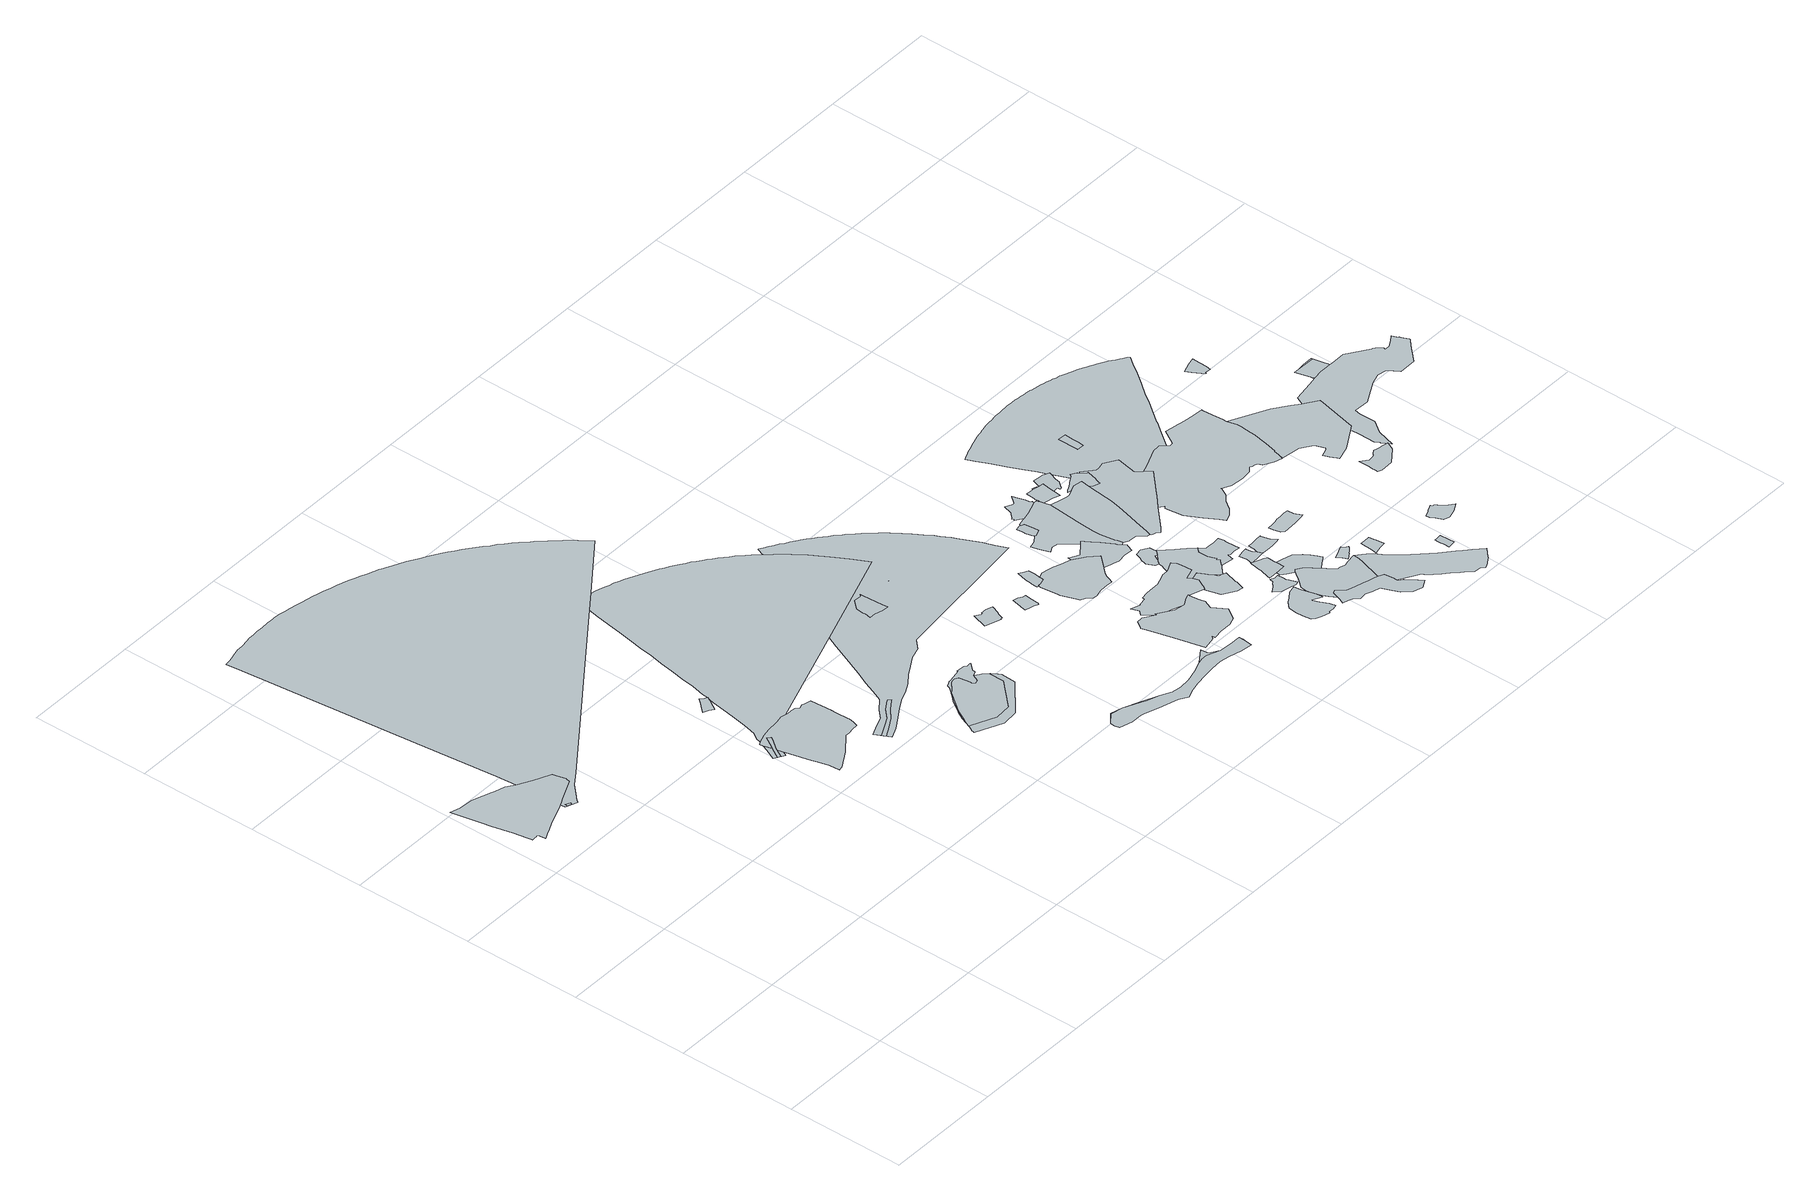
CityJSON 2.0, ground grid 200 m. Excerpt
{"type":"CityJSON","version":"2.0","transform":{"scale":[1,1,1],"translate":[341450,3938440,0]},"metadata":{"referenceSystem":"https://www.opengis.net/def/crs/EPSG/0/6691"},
"CityObjects":{
"object1":{"type":"GenericCityObject","attributes":{"prefecture":"14","disasterType":"1","areaType":"1","zoneNumber":"151-H24-41108","zoneName":"中野8","status":"0"},"geometry":[{"type":"MultiSurface","lod":"1","boundaries":[[[0,1,2,3,4,5,6,7,8,9,10,11,12,13,14,15,16,17,18,19,20,21,22,23,24,25,26,27,28,29,30,31,32,33,34]]]}]},
"object2":{"type":"GenericCityObject","attributes":{"prefecture":"14","disasterType":"2","areaType":"2","zoneNumber":82040,"zoneName":"中野A沢","status":"0"},"geometry":[{"type":"MultiSurface","lod":"1","boundaries":[[[35,36,37,38,39]]]}]},
"object3":{"type":"GenericCityObject","attributes":{"prefecture":"14","disasterType":"2","areaType":"2","zoneNumber":82041,"zoneName":"中野E沢","status":"0"},"geometry":[{"type":"MultiSurface","lod":"1","boundaries":[[[40,41,42,43,44,45,46,47,48,49,50]]]}]},
"object4":{"type":"GenericCityObject","attributes":{"prefecture":"14","disasterType":"1","areaType":"1","zoneNumber":"151-H24-41107","zoneName":"中野7","status":"0"},"geometry":[{"type":"MultiSurface","lod":"1","boundaries":[[[51,52,53,54,55,56,57,58,59,60,61,45,50,62,63,64,65,66,67,68,69,70,71,72,73,74,75,76,77,78,79,80,81,82,83,84,85,86,87,88,89,90,91,92]]]}]},
"object5":{"type":"GenericCityObject","attributes":{"prefecture":"14","disasterType":"1","areaType":"2","zoneNumber":"151-H24-41107","zoneName":"中野7","status":"0"},"geometry":[{"type":"MultiSurface","lod":"1","boundaries":[[[93,94,95,96,97,98,99,100,101,102,63,64,65,66,67,68,69,103,104,105,106,107,108,109,110,111,84,85,86,87]]]}]},
"object6":{"type":"GenericCityObject","attributes":{"prefecture":"14","disasterType":"1","areaType":"1","zoneNumber":"151-H24-41107","zoneName":"中野7","status":"0"},"geometry":[{"type":"MultiSurface","lod":"1","boundaries":[[[112,113,114,115,116,117,118,119,120,121,122,123,124,125]]]}]},
"object7":{"type":"GenericCityObject","attributes":{"prefecture":"14","disasterType":"2","areaType":"1","zoneNumber":82040,"zoneName":"中野A沢","status":"0"},"geometry":[{"type":"MultiSurface","lod":"1","boundaries":[[[126,127,128,129,130,131,132,133,134,135,136,137,138,139,140,141,142,143,144,145,146,147,148,149,150,151,152,153,154,155,156,157,158,159,160,161,162,163,164,165,166,167,168,169,170,171,172,173,174,175,176,177,178,179,180,181,182,183,184,185,186,187,188,189,190,191,192,193,194,195,196,197,198,199,9,200,201,202,203,204,1,205,206,207,208]]]}]},
"object8":{"type":"GenericCityObject","attributes":{"prefecture":"14","disasterType":"2","areaType":"2","zoneNumber":82042,"zoneName":"中野F沢","status":"0"},"geometry":[{"type":"MultiSurface","lod":"1","boundaries":[[[209,210,211,212,213,214,215,216,217,218,219,220,221]]]}]},
"object9":{"type":"GenericCityObject","attributes":{"prefecture":"14","disasterType":"1","areaType":"2","zoneNumber":"151-H24-41106","zoneName":"中野6","status":"0"},"geometry":[{"type":"MultiSurface","lod":"1","boundaries":[[[222,223,224,225,226,227,228,229,230,231,232,233,234,235,236,237,238,239,240,241,242,243,244]]]}]},
"object10":{"type":"GenericCityObject","attributes":{"prefecture":"14","disasterType":"1","areaType":"1","zoneNumber":"151-H24-41106","zoneName":"中野6","status":"0"},"geometry":[{"type":"MultiSurface","lod":"1","boundaries":[[[245,246,247,248,249,250,251,252,253,254,255,256,257,258,259,260,261,262,263,264,265,266,267,268,269,240,241,242,243,244,270,271,272,273,274,275,276]]]}]},
"object11":{"type":"GenericCityObject","attributes":{"prefecture":"14","disasterType":"2","areaType":"1","zoneNumber":82041,"zoneName":"中野E沢","status":"0"},"geometry":[{"type":"MultiSurface","lod":"1","boundaries":[[[277,278,279,280,53,281,282,283,284,285,286,287,288,289,290,291,292,293,294,295,296,297,298,299,300,301,302,303,304,305,306,307,308,309,310,311,312,313,314,315,316,317,318,319,320,321,322,323,324,325,326,327,328,329,330,331,332,131,333,334,335,336,337,338,130,339,340,341,342,343,344,345,346,347,348,349,116,114,350,351,352,353,354,355,356,58,61,357,358,359,62]]]}]},
"object12":{"type":"GenericCityObject","attributes":{"prefecture":"14","disasterType":"1","areaType":"1","zoneNumber":"151-H24-41105","zoneName":"中野5","status":"0"},"geometry":[{"type":"MultiSurface","lod":"1","boundaries":[[[360,361,362,363,364,365,366,367,368,369,370,371,372]]]}]},
"object13":{"type":"GenericCityObject","attributes":{"prefecture":"14","disasterType":"2","areaType":"1","zoneNumber":82042,"zoneName":"中野F沢","status":"0"},"geometry":[{"type":"MultiSurface","lod":"1","boundaries":[[[373,374,375,376,377,378,379,380,381,382,383,384,385,386,387,388,389,390,391,392,393,394,395,396,397,398,399,400,401,402,403,404,405,406,407,408,409,410,411,412,413,414,415,416,417,418,419,420,421,422,423,424,425,426,299,427,428,429,430,431,432,433,434,435,436,281,437,438,439,440,441,442,443,444,445,446,447,448,449,450]]]}]},
"object14":{"type":"GenericCityObject","attributes":{"prefecture":"14","disasterType":"2","areaType":"2","zoneNumber":82903,"zoneName":"尻久保川1","status":"0"},"geometry":[{"type":"MultiSurface","lod":"1","boundaries":[[[451,452,453,454,455,456,457,458,459,460,461,462,463,464,465,466,467,468,469,470,471,472,473,474,475,476,477,478,479,480,481,482,483,484]]]}]},
"object15":{"type":"GenericCityObject","attributes":{"prefecture":"14","disasterType":"2","areaType":"1","zoneNumber":82903,"zoneName":"尻久保川1","status":"0"},"geometry":[{"type":"MultiSurface","lod":"1","boundaries":[[[485,453,486,455,457,458,459,460,462,463,464,465,466,467,468,469,470,471,472,473,487,488,474,475,476,489,490,491,479,480,481,482,483,484]]]}]},
"object16":{"type":"GenericCityObject","attributes":{"prefecture":"14","disasterType":"1","areaType":"1","zoneNumber":"151-H24-41105","zoneName":"中野5","status":"0"},"geometry":[{"type":"MultiSurface","lod":"1","boundaries":[[[492,493,494,495,496,497,498,499,500,501,502,503,504,505,506,507,363,362,361,360,372]]]}]},
"object17":{"type":"GenericCityObject","attributes":{"prefecture":"14","disasterType":"1","areaType":"1","zoneNumber":"151-H24-41105","zoneName":"中野5","status":"0"},"geometry":[{"type":"MultiSurface","lod":"1","boundaries":[[[508,509,510,511,512,513,514,515,516,517,518,519,520,521,522,523,524]]]}]},
"object18":{"type":"GenericCityObject","attributes":{"prefecture":"14","disasterType":"1","areaType":"1","zoneNumber":"151-H24-41105","zoneName":"中野5","status":"0"},"geometry":[{"type":"MultiSurface","lod":"1","boundaries":[[[525,526,527,528,529,530,531,532,533,534,535,536,537,538]]]}]},
"object19":{"type":"GenericCityObject","attributes":{"prefecture":"14","disasterType":"1","areaType":"1","zoneNumber":"151-H24-44013","zoneName":"根小屋13","status":"0"},"geometry":[{"type":"MultiSurface","lod":"1","boundaries":[[[539,540,541,542,543,544,545,546,547,548,549,550,551,552,553,554,555,556,557,558,559,560,561,562,563,564,565,566,567,568,569,570,571]]]}]},
"object20":{"type":"GenericCityObject","attributes":{"prefecture":"14","disasterType":"1","areaType":"1","zoneNumber":"151-H24-41105","zoneName":"中野5","status":"0"},"geometry":[{"type":"MultiSurface","lod":"1","boundaries":[[[572,573,574,575,576,577,578,579,580,581,582,583,584,585,586]]]}]},
"object21":{"type":"GenericCityObject","attributes":{"prefecture":"14","disasterType":"1","areaType":"1","zoneNumber":"151-H24-41105","zoneName":"中野5","status":"0"},"geometry":[{"type":"MultiSurface","lod":"1","boundaries":[[[587,588,589,590,591,592,593,594,595,596,597,598,575,599,586,600,601,602,603,604,605,606,607,608,609,610,611,612,613,614,615,616,617]]]}]},
"object22":{"type":"GenericCityObject","attributes":{"prefecture":"14","disasterType":"1","areaType":"1","zoneNumber":"151-H24-44013","zoneName":"根小屋13","status":"0"},"geometry":[{"type":"MultiSurface","lod":"1","boundaries":[[[618,619,620,621,622,623,624,625,626,627,628,629,630,631,632,633,634,635,636,637,638,569,639,640,566,641,642,564,563,643,644,561,560,558,645,646,647,648,649,650,651,652,653,654]]]}]},
"object23":{"type":"GenericCityObject","attributes":{"prefecture":"14","disasterType":"1","areaType":"1","zoneNumber":"151-H24-44013","zoneName":"根小屋13","status":"0"},"geometry":[{"type":"MultiSurface","lod":"1","boundaries":[[[557,645,655,656,657,658,659,660,661,662,663,562,643,664,665]]]}]},
"object24":{"type":"GenericCityObject","attributes":{"prefecture":"14","disasterType":"1","areaType":"1","zoneNumber":"151-H24-41104","zoneName":"中野4","status":"0"},"geometry":[{"type":"MultiSurface","lod":"1","boundaries":[[[666,667,668,669,670,593,671,672,590,673,674,675,676,677,678,679,680,681,682,683,684,685,686,687]]]}]},
"object25":{"type":"GenericCityObject","attributes":{"prefecture":"14","disasterType":"1","areaType":"1","zoneNumber":"151-H24-44013","zoneName":"根小屋13","status":"0"},"geometry":[{"type":"MultiSurface","lod":"1","boundaries":[[[688,689,690,691,692,693,694,695,696,697,698,699,700,701,651,702,703,704,705,646,706,707,708,709,710]]]}]},
"object26":{"type":"GenericCityObject","attributes":{"prefecture":"14","disasterType":"1","areaType":"1","zoneNumber":"151-H24-41104","zoneName":"中野4","status":"0"},"geometry":[{"type":"MultiSurface","lod":"1","boundaries":[[[711,712,713,714,715,716,717,718,719,720,721,722,723,724]]]}]},
"object27":{"type":"GenericCityObject","attributes":{"prefecture":"14","disasterType":"1","areaType":"1","zoneNumber":"151-H24-44015","zoneName":"根小屋15","status":"0"},"geometry":[{"type":"MultiSurface","lod":"1","boundaries":[[[725,726,727,728,729,730,731,732,733,734,735,736,737,738,739,740,741,742,743,744,745,746,747,748,749]]]}]},
"object28":{"type":"GenericCityObject","attributes":{"prefecture":"14","disasterType":"1","areaType":"1","zoneNumber":"151-H24-41104","zoneName":"中野4","status":"0"},"geometry":[{"type":"MultiSurface","lod":"1","boundaries":[[[750,751,752,753,754,755,756,757,758,759,760,761,715,722,762,763,764,765,766,767,768,769,667,682,770,771,772,773,774,775,776,777,778]]]}]},
"object29":{"type":"GenericCityObject","attributes":{"prefecture":"14","disasterType":"1","areaType":"1","zoneNumber":"151-H24-44013","zoneName":"根小屋13","status":"0"},"geometry":[{"type":"MultiSurface","lod":"1","boundaries":[[[779,780,781,782,783,784,785,786,787,788,789,790,791,792,793,794,795,796,797,798,799,621,800,801,802,803,804,805,806,807,704,808,809,649,810,697,811,812,694,813,692,814,815,816,817,818]]]}]},
"object30":{"type":"GenericCityObject","attributes":{"prefecture":"14","disasterType":"1","areaType":"1","zoneNumber":"151-H24-41104","zoneName":"中野4","status":"0"},"geometry":[{"type":"MultiSurface","lod":"1","boundaries":[[[819,820,821,822,823,824,825,826,796,827,828,793,829,830,792,831,791]]]}]},
"object31":{"type":"GenericCityObject","attributes":{"prefecture":"14","disasterType":"1","areaType":"1","zoneNumber":"151-H24-44014","zoneName":"根小屋14","status":"0"},"geometry":[{"type":"MultiSurface","lod":"1","boundaries":[[[832,833,834,835,836,837,838,839,840,841,842,843,844,845]]]}]},
"object32":{"type":"GenericCityObject","attributes":{"prefecture":"14","disasterType":"1","areaType":"1","zoneNumber":"151-H24-41104","zoneName":"中野4","status":"0"},"geometry":[{"type":"MultiSurface","lod":"1","boundaries":[[[846,847,848,849,850,851,852,853,854,855,759,856,857,858,756,859,860,861,862,863]]]}]},
"object33":{"type":"GenericCityObject","attributes":{"prefecture":"14","disasterType":"1","areaType":"1","zoneNumber":"151-H24-44014","zoneName":"根小屋14","status":"0"},"geometry":[{"type":"MultiSurface","lod":"1","boundaries":[[[864,865,866,867,868,869,870,871,872,873,874,875,876,877,878,879,880,881,882,883,884,885]]]}]},
"object34":{"type":"GenericCityObject","attributes":{"prefecture":"14","disasterType":"1","areaType":"1","zoneNumber":"151-H24-44013","zoneName":"根小屋13","status":"0"},"geometry":[{"type":"MultiSurface","lod":"1","boundaries":[[[886,784,887,783,781,888,889,890,891,815,892,893,894,895,896,897,898,899,900,901,902,903]]]}]},
"object35":{"type":"GenericCityObject","attributes":{"prefecture":"14","disasterType":"1","areaType":"1","zoneNumber":"151-H24-44015","zoneName":"根小屋15","status":"0"},"geometry":[{"type":"MultiSurface","lod":"1","boundaries":[[[904,905,906,907,908,909,910,911,912,913,914,915,916,917,918,919,920,921,922,923,924,925,926,927,928,929,930,931,932,933,934,935,936,937,938,939]]]}]},
"object36":{"type":"GenericCityObject","attributes":{"prefecture":"14","disasterType":"1","areaType":"1","zoneNumber":"151-H24-44014","zoneName":"根小屋14","status":"0"},"geometry":[{"type":"MultiSurface","lod":"1","boundaries":[[[940,941,942,943,944,945,946,947,948,949,950,951,952,953,954,876,875]]]}]},
"object37":{"type":"GenericCityObject","attributes":{"prefecture":"14","disasterType":"1","areaType":"1","zoneNumber":"151-H24-41104","zoneName":"中野4","status":"0"},"geometry":[{"type":"MultiSurface","lod":"1","boundaries":[[[955,956,957,958,959,960,961,752,751,750,778,777,776,775,774,773,962,963,964,965,966,967,968,969,970,971,972,973,974,975,976]]]}]},
"object38":{"type":"GenericCityObject","attributes":{"prefecture":"14","disasterType":"1","areaType":"1","zoneNumber":"151-H24-44014","zoneName":"根小屋14","status":"0"},"geometry":[{"type":"MultiSurface","lod":"1","boundaries":[[[977,978,979,980,981,982,983,984,985,986,987,988,989,990,991,725,992,993,749,994,995,916,996,997,998,999,1000,1001,1002,1003,904,1004,1005,1006,1007,1008,1009,1010,1011,1012]]]}]},
"object39":{"type":"GenericCityObject","attributes":{"prefecture":"14","disasterType":"1","areaType":"1","zoneNumber":"151-H24-44014","zoneName":"根小屋14","status":"0"},"geometry":[{"type":"MultiSurface","lod":"1","boundaries":[[[1013,1014,1015,1016,1017,1018,1019,1020,868,1021,1022,1023,1024,864,1025,1026,1027,986,1028,1029,1030,1031,981,1032,1033]]]}]},
"object40":{"type":"GenericCityObject","attributes":{"prefecture":"14","disasterType":"1","areaType":"1","zoneNumber":"151-H24-41104","zoneName":"中野4","status":"0"},"geometry":[{"type":"MultiSurface","lod":"1","boundaries":[[[1034,1035,1036,1037,1038,1039,1040,1041,1042,1043,1044,754,1045,1046,753,1047,1048,1049,1050]]]}]},
"object41":{"type":"GenericCityObject","attributes":{"prefecture":"14","disasterType":"1","areaType":"1","zoneNumber":"151-H24-44014","zoneName":"根小屋14","status":"0"},"geometry":[{"type":"MultiSurface","lod":"1","boundaries":[[[1051,1052,1053,1054,1055,1056,1057,1058,945,1059,943,1060,1061,1062,1063,1064,1065,1066,1067]]]}]},
"object42":{"type":"GenericCityObject","attributes":{"prefecture":"14","disasterType":"1","areaType":"1","zoneNumber":"151-H24-41104","zoneName":"中野4","status":"0"},"geometry":[{"type":"MultiSurface","lod":"1","boundaries":[[[1068,1069,1070,1071,1072,1073,1074,1075,1076,1039,1077,1078,1079,1080,1081,1082,1034,1083,1084,1085,1086,1087,1088,1089,1090,1091]]]}]},
"object43":{"type":"GenericCityObject","attributes":{"prefecture":"14","disasterType":"1","areaType":"1","zoneNumber":"151-H24-41104","zoneName":"中野4","status":"0"},"geometry":[{"type":"MultiSurface","lod":"1","boundaries":[[[1092,1093,1094,1095,1096,1097,1098,1099,1100,1101,1102,1103,1104,1105,1106,1107,1108,956,1109,1110,1111,1112,975,1113,1114,1115]]]}]},
"object44":{"type":"GenericCityObject","attributes":{"prefecture":"14","disasterType":"1","areaType":"1","zoneNumber":"151-H24-44014","zoneName":"根小屋14","status":"0"},"geometry":[{"type":"MultiSurface","lod":"1","boundaries":[[[1116,1117,1118,1119,1120,1121,1122,1123,1124,1125,1126,1127,1128]]]}]},
"object45":{"type":"GenericCityObject","attributes":{"prefecture":"14","disasterType":"1","areaType":"1","zoneNumber":"151-H24-41104","zoneName":"中野4","status":"0"},"geometry":[{"type":"MultiSurface","lod":"1","boundaries":[[[1129,1130,1099,1131,976,975,974,973,972,971,970,969,968,1132,1133,1134,1135,1136,1137,1138,1139,1140,1141,1142,1143,1144,1145,1146,1147,1148,1149,1150]]]}]},
"object46":{"type":"GenericCityObject","attributes":{"prefecture":"14","disasterType":"1","areaType":"1","zoneNumber":"151-H24-44014","zoneName":"根小屋14","status":"0"},"geometry":[{"type":"MultiSurface","lod":"1","boundaries":[[[1151,1152,1153,1154,1155,1156,1157,1158,1159,1160,1161,1162,1163,1164,1165,1166,1167,1168,1169,1170,1009,1008,1007,1006,1005,1004,906,1171,1172,1173,1003,1174,1175,937,1176,1177,1178,1179,1180,1181,1182,1183,1184,1185,1186,1187,1188,1189,1190]]]}]},
"object47":{"type":"GenericCityObject","attributes":{"prefecture":"14","disasterType":"1","areaType":"1","zoneNumber":"151-H24-44014","zoneName":"根小屋14","status":"0"},"geometry":[{"type":"MultiSurface","lod":"1","boundaries":[[[1191,1192,1193,1194,1195,1196,1197,1198,1199,1200,1201,1202,1203,1204,1205,1206,1207,1208,1209]]]}]},
"object48":{"type":"GenericCityObject","attributes":{"prefecture":"14","disasterType":"1","areaType":"1","zoneNumber":"151-H24-44014","zoneName":"根小屋14","status":"0"},"geometry":[{"type":"MultiSurface","lod":"1","boundaries":[[[1210,1211,1212,1213,1214,1215,1216,1217,1218,1219,1220,1221,1222]]]}]},
"object49":{"type":"GenericCityObject","attributes":{"prefecture":"14","disasterType":"1","areaType":"1","zoneNumber":"151-H24-44014","zoneName":"根小屋14","status":"0"},"geometry":[{"type":"MultiSurface","lod":"1","boundaries":[[[1223,1224,1225,1226,1227,1228,1229,1230,1231,1232,1233,1234]]]}]},
"object50":{"type":"GenericCityObject","attributes":{"prefecture":"14","disasterType":"1","areaType":"1","zoneNumber":"151-H22-41056","zoneName":"太井22","status":"0"},"geometry":[{"type":"MultiSurface","lod":"1","boundaries":[[[1235,1236,1237,1238,1239,1240,1241,1242,1243,1244,1245,1246]]]}]},
"object51":{"type":"GenericCityObject","attributes":{"prefecture":"14","disasterType":"1","areaType":"1","zoneNumber":"151-H24-41104","zoneName":"中野4","status":"0"},"geometry":[{"type":"MultiSurface","lod":"1","boundaries":[[[1247,1248,1249,1250,1251,1252,1253,1254,1255,1256,1257,1258,1145,1259,1260,1261,1262,1263,1140,1264,1265,1266,1267,1268,1269,1270,1271,1272,1273,1274,1275,1276,1277,1278,1279,1280,1281,1282,1283,1284,1285,1286,1287,1288,1289,1290,1291,1292,1293,1294,1295,1296,1297,1298,1299,1300,1301,1302,1303,1304,1305,1306]]]}]},
"object52":{"type":"GenericCityObject","attributes":{"prefecture":"14","disasterType":"2","areaType":"1","zoneNumber":82905,"zoneName":"太井1","status":"0"},"geometry":[{"type":"MultiSurface","lod":"1","boundaries":[[[1307,1308,1309,1255,1310,1311,1312,1313,1314,1315,1316,1317,1318,1319,1320,1321,1322,1323,1324,1325,1326,1327,1328,1329,1330,1331,1332,1333,1334,1335,1336,1337,1338,1339,1340,1341,1342,1343,1344,1345,1346,1347,1348,1349,1350,1351,1352,1353,1354,1355,1356,1357,1358,1359,1360,1361,1362,1363,1364,1365,1366,1367,1368,1369,1370,1371,1372,1373,1374,1375,1376,1377,1378,1379,1380,1381,1382,1383,1384,1385,1386,1387,1388,1389,1390,1391,1392,1069,1091,1393,1394,1103,1131,1395,1115,1396,1397,1398,1261,1141,1399,1400,1401,1402]]]}]},
"object53":{"type":"GenericCityObject","attributes":{"prefecture":"14","disasterType":"1","areaType":"1","zoneNumber":"151-H24-44014","zoneName":"根小屋14","status":"0"},"geometry":[{"type":"MultiSurface","lod":"1","boundaries":[[[1403,1404,1405,1406,1407,1408,1409,1410,1411,1412,1413,1414,1415,1416,1417,1418,1419,1420]]]}]},
"object54":{"type":"GenericCityObject","attributes":{"prefecture":"14","disasterType":"1","areaType":"1","zoneNumber":"151-H22-41053","zoneName":"太井19","status":"0"},"geometry":[{"type":"MultiSurface","lod":"1","boundaries":[[[1421,1422,1423,1424,1425,1426,1427,1428,1429,1430,1431,1432,1433,1434,1435,1436,1437,1438,1439,1440,1441]]]}]},
"object55":{"type":"GenericCityObject","attributes":{"prefecture":"14","disasterType":"1","areaType":"1","zoneNumber":"151-H22-41054","zoneName":"太井20","status":"0"},"geometry":[{"type":"MultiSurface","lod":"1","boundaries":[[[1442,1443,1444,1445,1446,1447,1448,1449,1450,1451,1298,1452,1453,1292,1454,1455,1456,1457,1458,1459,1460,1461,1462,1463,1464,1465,1466,1467]]]}]},
"object56":{"type":"GenericCityObject","attributes":{"prefecture":"14","disasterType":"1","areaType":"1","zoneNumber":"151-H22-41055","zoneName":"太井21","status":"0"},"geometry":[{"type":"MultiSurface","lod":"1","boundaries":[[[1468,1469,1470,1471,1472,1473,1474,1475,1476,1477,1478,1479,1480,1481,1482]]]}]},
"object57":{"type":"GenericCityObject","attributes":{"prefecture":"14","disasterType":"1","areaType":"1","zoneNumber":"151-H22-41053","zoneName":"太井19","status":"0"},"geometry":[{"type":"MultiSurface","lod":"1","boundaries":[[[1483,1484,1485,1486,1487,1488,1489,1490,1491,1492,1493,1494,1495,1445,1496,1442,1497,1498,1499,1500,1501,1502,1432,1430,1503,1504,1505,1506,1507,1508,1509,1510,1511,1512,1513,1514,1515,1516,1517,1518,1519,1520,1521,1522,1523,1524,1525]]]}]},
"object58":{"type":"GenericCityObject","attributes":{"prefecture":"14","disasterType":"1","areaType":"1","zoneNumber":"151-H22-41051","zoneName":"太井17","status":"0"},"geometry":[{"type":"MultiSurface","lod":"1","boundaries":[[[1526,1527,1528,1529,1489,1530,1531,1532,1533,1534,1535,1536,1492,1537,1538,1539,1540,1541,1542,1543]]]}]},
"object59":{"type":"GenericCityObject","attributes":{"prefecture":"14","disasterType":"1","areaType":"1","zoneNumber":"151-H22-41051","zoneName":"太井17","status":"0"},"geometry":[{"type":"MultiSurface","lod":"1","boundaries":[[[1490,1544,1545,1546,1547,1532,1548,1549,1533,1550,1551,1552,1535,1553,1493,1554,1538,1555,1556,1557]]]}]}
},
"vertices":[
[118,691,0],[124,694,0],[128,696,0],[136,700,0],[173,718,0],[175,726,0],[171,742,0],[170,747,0],[142,759,0],[119,772,0],[105,781,0],[88,785,0],[81,788,0],[69,792,0],[51,798,0],[28,800,0],[10,805,0],[20,757,0],[21,755,0],[24,739,0],[32,706,0],[36,683,0],[37,678,0],[37,674,0],[40,674,0],[43,675,0],[46,675,0],[48,675,0],[50,674,0],[51,672,0],[52,662,0],[58,665,0],[61,667,0],[71,671,0],[88,679,0],
[129,689,0],[129,684,0],[132,683,0],[135,682,0],[137,685,0],
[419,536,0],[431,552,0],[434,557,0],[429,561,0],[426,556,0],[416,540,0],[415,539,0],[405,521,0],[407,520,0],[409,519,0],[417,533,0],
[500,573,0],[492,573,0],[486,574,0],[479,575,0],[467,573,0],[445,571,0],[431,568,0],[415,562,0],[411,560,0],[411,558,0],[412,554,0],[420,523,0],[420,520,0],[422,512,0],[430,479,0],[433,470,0],[435,462,0],[438,452,0],[438,450,0],[439,444,0],[439,434,0],[442,436,0],[443,436,0],[444,436,0],[445,436,0],[446,436,0],[476,454,0],[505,477,0],[513,477,0],[523,479,0],[533,480,0],[534,483,0],[536,489,0],[537,497,0],[537,500,0],[536,522,0],[536,529,0],[534,566,0],[523,568,0],[519,570,0],[512,567,0],[507,572,0],
[524,529,0],[517,529,0],[508,529,0],[501,530,0],[491,532,0],[480,533,0],[468,534,0],[458,532,0],[445,530,0],[437,527,0],[445,453,0],[447,453,0],[448,453,0],[451,452,0],[453,451,0],[485,470,0],[506,495,0],[515,494,0],[524,496,0],
[437,669,0],[441,675,0],[445,683,0],[446,684,0],[446,685,0],[440,688,0],[436,692,0],[429,684,0],[422,676,0],[419,673,0],[416,669,0],[424,665,0],[432,660,0],[436,667,0],
[147,682,0],[158,693,0],[173,708,0],[194,723,0],[492,942,0],[523,965,0],[618,1035,0],[616,1038,0],[610,1046,0],[603,1055,0],[597,1063,0],[590,1071,0],[583,1079,0],[576,1087,0],[569,1094,0],[562,1102,0],[554,1109,0],[547,1117,0],[539,1124,0],[531,1131,0],[523,1138,0],[515,1144,0],[507,1151,0],[499,1158,0],[491,1164,0],[482,1170,0],[474,1176,0],[465,1182,0],[456,1188,0],[447,1193,0],[444,1195,0],[439,1199,0],[429,1204,0],[420,1209,0],[411,1214,0],[402,1219,0],[392,1223,0],[383,1228,0],[373,1232,0],[372,1233,0],[364,1236,0],[354,1240,0],[344,1244,0],[334,1248,0],[325,1251,0],[315,1254,0],[305,1257,0],[295,1260,0],[284,1263,0],[274,1266,0],[264,1268,0],[254,1270,0],[244,1272,0],[233,1274,0],[223,1276,0],[213,1277,0],[202,1279,0],[192,1280,0],[189,1280,0],[177,1280,0],[164,1279,0],[152,1279,0],[143,1278,0],[134,1278,0],[124,1277,0],[115,1275,0],[114,1275,0],[102,1274,0],[89,1271,0],[77,1268,0],[66,1266,0],[69,1239,0],[101,941,0],[116,805,0],[123,738,0],[125,720,0],[125,717,0],[125,711,0],[124,702,0],[124,691,0],[125,686,0],[144,678,0],[146,681,0],
[576,452,0],[591,465,0],[607,476,0],[609,477,0],[606,482,0],[604,481,0],[587,470,0],[573,456,0],[556,447,0],[538,437,0],[539,435,0],[541,432,0],[558,441,0],
[722,410,0],[715,408,0],[712,412,0],[712,417,0],[711,424,0],[709,435,0],[704,438,0],[698,437,0],[695,436,0],[681,424,0],[676,421,0],[651,387,0],[642,371,0],[638,365,0],[634,355,0],[675,336,0],[703,338,0],[744,381,0],[744,406,0],[741,410,0],[737,414,0],[734,416,0],[727,422,0],
[720,447,0],[720,445,0],[697,440,0],[694,440,0],[690,438,0],[686,436,0],[685,436,0],[683,430,0],[671,416,0],[664,408,0],[650,387,0],[646,382,0],[646,381,0],[641,373,0],[633,353,0],[631,348,0],[629,345,0],[627,339,0],[672,319,0],[699,322,0],[753,367,0],[754,392,0],[751,397,0],[749,401,0],[745,406,0],[726,422,0],[734,425,0],[735,431,0],[745,442,0],[745,443,0],[737,442,0],[734,445,0],
[424,531,0],[437,547,0],[441,551,0],[451,561,0],[662,637,0],[833,698,0],[826,713,0],[818,727,0],[811,739,0],[804,752,0],[800,759,0],[795,766,0],[791,772,0],[787,779,0],[782,786,0],[777,792,0],[773,798,0],[768,805,0],[763,811,0],[757,817,0],[752,823,0],[747,829,0],[747,830,0],[741,835,0],[736,841,0],[730,847,0],[724,852,0],[719,858,0],[713,863,0],[707,868,0],[700,874,0],[694,879,0],[688,884,0],[682,888,0],[675,893,0],[669,898,0],[662,902,0],[655,907,0],[648,911,0],[642,915,0],[635,919,0],[628,923,0],[621,927,0],[613,930,0],[606,934,0],[599,937,0],[592,941,0],[584,944,0],[577,947,0],[569,950,0],[562,953,0],[554,955,0],[547,958,0],[539,960,0],[531,962,0],[523,964,0],[516,966,0],[508,968,0],[500,970,0],[497,970,0],[497,967,0],[493,945,0],[488,922,0],[484,899,0],[480,876,0],[476,854,0],[472,831,0],[468,808,0],[464,786,0],[460,763,0],[456,740,0],[452,717,0],[447,695,0],[443,672,0],[439,649,0],[435,626,0],[431,604,0],[426,582,0],[418,571,0],[416,564,0],[408,544,0],[399,525,0],[415,515,0],
[768,626,0],[767,637,0],[766,661,0],[766,664,0],[763,661,0],[750,661,0],[737,647,0],[736,635,0],[736,630,0],[735,620,0],[745,620,0],[758,616,0],[769,616,0],
[583,445,0],[600,456,0],[616,465,0],[617,466,0],[635,473,0],[652,483,0],[668,495,0],[685,505,0],[703,516,0],[723,522,0],[737,537,0],[982,566,0],[974,586,0],[968,604,0],[960,621,0],[951,638,0],[948,645,0],[944,653,0],[940,660,0],[936,667,0],[932,673,0],[928,680,0],[923,687,0],[919,694,0],[914,700,0],[910,706,0],[909,707,0],[905,713,0],[900,720,0],[895,726,0],[890,732,0],[884,738,0],[879,744,0],[874,750,0],[868,756,0],[862,761,0],[857,767,0],[851,772,0],[845,778,0],[839,783,0],[833,788,0],[827,793,0],[820,798,0],[814,803,0],[807,808,0],[801,812,0],[794,817,0],[787,821,0],[781,826,0],[774,830,0],[767,834,0],[760,838,0],[753,842,0],[752,842,0],[746,828,0],[737,807,0],[727,785,0],[718,764,0],[709,743,0],[700,722,0],[690,701,0],[681,680,0],[672,658,0],[663,637,0],[653,616,0],[644,595,0],[635,574,0],[626,553,0],[616,531,0],[607,510,0],[599,491,0],[597,490,0],[580,477,0],[567,463,0],[550,457,0],[532,448,0],[545,424,0],[563,432,0],
[839,194,0],[834,197,0],[806,210,0],[785,214,0],[767,201,0],[767,193,0],[768,185,0],[789,179,0],[809,179,0],[814,178,0],[844,168,0],[851,166,0],[871,161,0],[885,152,0],[897,157,0],[917,162,0],[936,165,0],[956,167,0],[976,169,0],[993,166,0],[1013,160,0],[1033,158,0],[1035,172,0],[1035,182,0],[1016,182,0],[996,184,0],[974,192,0],[964,192,0],[954,190,0],[935,183,0],[915,177,0],[895,175,0],[879,177,0],[861,186,0],
[834,198,0],[785,215,0],[1035,176,0],[1035,181,0],[983,191,0],[980,194,0],[978,207,0],
[772,615,0],[774,613,0],[777,610,0],[787,604,0],[799,600,0],[808,596,0],[811,603,0],[812,605,0],[813,610,0],[814,617,0],[813,622,0],[812,626,0],[809,645,0],[815,652,0],[802,666,0],[779,670,0],
[832,507,0],[828,495,0],[827,490,0],[824,481,0],[834,477,0],[844,474,0],[846,473,0],[850,472,0],[850,473,0],[854,473,0],[857,482,0],[859,486,0],[864,499,0],[854,503,0],[844,503,0],[845,501,0],[841,501,0],
[913,462,0],[913,467,0],[914,479,0],[910,480,0],[903,484,0],[894,486,0],[892,476,0],[891,469,0],[889,462,0],[889,459,0],[896,457,0],[903,455,0],[911,452,0],[912,455,0],
[970,317,0],[963,307,0],[962,305,0],[961,304,0],[964,295,0],[975,253,0],[987,205,0],[1008,209,0],[1013,215,0],[1013,209,0],[1030,211,0],[1049,211,0],[1063,216,0],[1075,235,0],[1061,257,0],[1067,271,0],[1065,282,0],[1064,290,0],[1063,297,0],[1063,298,0],[1063,300,0],[1061,299,0],[1060,299,0],[1055,297,0],[1044,291,0],[1042,290,0],[1025,293,0],[1016,299,0],[1000,309,0],[1000,308,0],[1000,307,0],[1000,306,0],[981,318,0],
[948,480,0],[959,483,0],[959,486,0],[959,490,0],[959,493,0],[960,500,0],[960,511,0],[953,515,0],[946,519,0],[942,502,0],[941,492,0],[940,489,0],[940,481,0],[940,479,0],[947,480,0],
[1022,417,0],[1025,422,0],[1030,428,0],[1034,433,0],[1052,453,0],[1038,467,0],[1018,480,0],[1016,481,0],[1001,485,0],[990,489,0],[979,491,0],[969,493,0],[952,484,0],[942,477,0],[942,474,0],[943,470,0],[946,445,0],[946,441,0],[953,422,0],[955,415,0],[956,412,0],[966,407,0],[972,401,0],[978,400,0],[985,402,0],[991,403,0],[1000,404,0],[1006,404,0],[1012,403,0],[1016,403,0],[1020,412,0],
[1108,358,0],[1103,365,0],[1086,357,0],[1085,357,0],[1075,357,0],[1073,356,0],[1062,352,0],[1058,350,0],[1055,349,0],[1044,349,0],[1029,348,0],[1027,348,0],[1017,346,0],[1017,345,0],[1016,342,0],[1003,339,0],[1002,338,0],[986,343,0],[991,331,0],[985,324,0],[999,307,0],[1008,302,0],[1014,299,0],[1023,297,0],[1027,295,0],[1059,294,0],[1061,295,0],[1064,298,0],[1087,291,0],[1089,290,0],[1092,296,0],[1092,297,0],[1099,310,0],[1096,318,0],[1092,326,0],[1110,332,0],[1109,351,0],
[1066,301,0],[1068,303,0],[1075,311,0],[1073,311,0],[1075,313,0],[1062,312,0],[1056,311,0],[1051,311,0],[1046,310,0],[1060,293,0],[1062,296,0],
[1059,496,0],[1054,492,0],[1035,477,0],[1020,485,0],[1019,486,0],[1013,447,0],[1020,435,0],[1041,431,0],[1045,430,0],[1050,428,0],[1054,427,0],[1060,425,0],[1074,427,0],[1090,427,0],[1094,437,0],[1095,439,0],[1091,445,0],[1088,449,0],[1086,454,0],[1075,473,0],[1073,476,0],[1062,492,0],
[1130,267,0],[1133,276,0],[1133,280,0],[1136,289,0],[1130,291,0],[1129,292,0],[1128,292,0],[1124,293,0],[1122,299,0],[1117,308,0],[1115,312,0],[1109,322,0],[1106,321,0],[1099,319,0],[1093,317,0],[1082,313,0],[1083,308,0],[1085,300,0],[1088,286,0],[1094,264,0],[1115,251,0],[1125,249,0],[1130,265,0],
[1040,560,0],[1040,568,0],[1039,572,0],[1038,583,0],[1032,585,0],[1031,586,0],[1022,584,0],[1023,574,0],[1023,570,0],[1023,569,0],[1025,559,0],[1026,557,0],[1029,554,0],[1040,558,0],
[1179,168,0],[1178,173,0],[1175,184,0],[1173,194,0],[1160,191,0],[1150,184,0],[1141,178,0],[1132,169,0],[1130,155,0],[1131,142,0],[1133,129,0],[1138,125,0],[1147,121,0],[1160,117,0],[1163,120,0],[1171,119,0],[1179,121,0],[1176,131,0],[1170,144,0],[1166,154,0],[1167,156,0],[1182,148,0],[1182,151,0],[1182,153,0],[1181,159,0],
[1091,529,0],[1091,532,0],[1095,582,0],[1093,592,0],[1092,597,0],[1090,604,0],[1085,603,0],[1062,595,0],[1052,592,0],[1048,591,0],[1043,590,0],[1033,588,0],[1026,554,0],[1016,547,0],[1004,543,0],[1007,533,0],[1010,524,0],[1013,514,0],[1022,519,0],[1034,518,0],[1092,446,0],[1094,447,0],[1095,447,0],[1096,447,0],[1094,457,0],[1093,459,0],[1089,485,0],[1089,498,0],[1090,519,0],
[1153,321,0],[1148,334,0],[1148,347,0],[1148,351,0],[1149,352,0],[1152,355,0],[1154,357,0],[1148,362,0],[1144,368,0],[1137,374,0],[1131,380,0],[1113,399,0],[1112,398,0],[1105,391,0],[1096,382,0],[1093,379,0],[1092,377,0],[1091,376,0],[1090,369,0],[1089,367,0],[1087,362,0],[1084,356,0],[1082,352,0],[1082,350,0],[1060,339,0],[1070,326,0],[1075,318,0],[1075,317,0],[1077,316,0],[1084,306,0],[1091,298,0],[1096,292,0],[1119,305,0],[1125,298,0],[1129,290,0],[1142,302,0],[1145,305,0],[1147,308,0],[1154,315,0],[1150,319,0],
[1111,403,0],[1111,410,0],[1099,417,0],[1087,415,0],[1084,406,0],[1082,402,0],[1079,392,0],[1085,379,0],[1093,375,0],[1095,379,0],[1101,393,0],[1103,392,0],[1113,388,0],
[1163,224,0],[1161,223,0],[1154,217,0],[1145,211,0],[1154,201,0],[1167,199,0],[1180,195,0],[1186,197,0],[1181,210,0],[1179,214,0],[1179,219,0],[1179,229,0],[1172,228,0],[1165,231,0],
[1075,637,0],[1065,624,0],[1063,624,0],[1051,630,0],[1046,614,0],[1043,612,0],[1037,605,0],[1036,605,0],[1038,602,0],[1036,600,0],[1051,589,0],[1060,588,0],[1086,594,0],[1085,607,0],[1083,609,0],[1081,617,0],[1080,623,0],[1079,626,0],
[1183,234,0],[1186,234,0],[1200,235,0],[1200,247,0],[1200,249,0],[1200,253,0],[1200,256,0],[1200,265,0],[1200,266,0],[1196,268,0],[1188,271,0],[1179,275,0],[1177,275,0],[1176,276,0],[1175,273,0],[1174,266,0],[1173,258,0],[1172,254,0],[1172,253,0],[1168,238,0],[1167,234,0],[1176,234,0],
[1154,355,0],[1150,356,0],[1148,346,0],[1147,342,0],[1144,330,0],[1138,306,0],[1167,302,0],[1169,313,0],[1173,311,0],[1182,312,0],[1192,311,0],[1191,332,0],[1191,336,0],[1191,338,0],[1190,348,0],[1179,347,0],[1169,347,0],[1162,347,0],
[1268,116,0],[1264,118,0],[1259,119,0],[1253,120,0],[1243,123,0],[1232,126,0],[1223,129,0],[1217,131,0],[1209,138,0],[1204,144,0],[1199,141,0],[1196,131,0],[1195,130,0],[1194,126,0],[1190,117,0],[1199,114,0],[1208,111,0],[1214,104,0],[1226,105,0],[1237,100,0],[1248,97,0],[1251,96,0],[1251,94,0],[1256,80,0],[1262,69,0],[1274,55,0],[1290,51,0],[1304,59,0],[1298,67,0],[1292,75,0],[1290,77,0],[1286,83,0],[1280,88,0],[1279,90,0],[1279,97,0],[1277,112,0],
[1180,275,0],[1191,276,0],[1200,277,0],[1202,277,0],[1205,278,0],[1201,285,0],[1200,287,0],[1197,292,0],[1196,301,0],[1196,302,0],[1187,301,0],[1177,299,0],[1179,290,0],[1179,287,0],[1179,285,0],
[1150,583,0],[1140,579,0],[1130,575,0],[1126,575,0],[1123,575,0],[1120,576,0],[1111,578,0],[1104,443,0],[1110,443,0],[1118,442,0],[1123,437,0],[1128,431,0],[1130,430,0],[1134,429,0],[1137,438,0],[1141,454,0],[1147,475,0],[1154,503,0],[1158,520,0],[1159,531,0],[1163,566,0],[1165,581,0],
[1244,171,0],[1245,172,0],[1242,175,0],[1235,185,0],[1230,191,0],[1228,193,0],[1223,201,0],[1215,212,0],[1205,218,0],[1201,214,0],[1198,210,0],[1191,200,0],[1179,185,0],[1178,176,0],[1178,170,0],[1179,166,0],[1180,161,0],[1184,150,0],[1188,142,0],[1196,129,0],[1210,123,0],[1231,115,0],[1245,110,0],[1257,109,0],[1265,105,0],[1265,106,0],[1266,108,0],[1274,135,0],[1274,136,0],[1278,150,0],[1280,155,0],[1282,163,0],[1283,173,0],[1266,170,0],[1259,168,0],[1249,171,0],
[1244,200,0],[1249,203,0],[1252,205,0],[1249,213,0],[1244,222,0],[1238,231,0],[1228,242,0],[1211,247,0],[1188,252,0],[1188,251,0],[1186,242,0],[1184,237,0],[1181,227,0],[1190,221,0],[1199,215,0],[1205,211,0],[1208,208,0],[1216,202,0],[1224,196,0],[1231,191,0],[1240,197,0],
[1123,599,0],[1123,601,0],[1126,619,0],[1126,620,0],[1118,621,0],[1107,623,0],[1106,623,0],[1093,624,0],[1092,609,0],[1092,607,0],[1092,602,0],[1092,593,0],[1092,592,0],[1100,591,0],[1110,589,0],[1121,585,0],[1122,594,0],
[1232,305,0],[1222,304,0],[1212,303,0],[1207,303,0],[1204,303,0],[1204,295,0],[1204,294,0],[1202,287,0],[1199,277,0],[1206,277,0],[1215,277,0],[1225,277,0],[1236,278,0],[1242,280,0],[1236,290,0],[1234,295,0],[1232,304,0],
[1151,629,0],[1147,631,0],[1142,633,0],[1122,635,0],[1119,624,0],[1121,621,0],[1120,621,0],[1112,624,0],[1107,625,0],[1104,614,0],[1104,613,0],[1103,606,0],[1102,603,0],[1109,602,0],[1115,601,0],[1124,598,0],[1132,599,0],[1132,595,0],[1133,594,0],[1135,594,0],[1141,602,0],[1144,605,0],[1146,614,0],[1150,625,0],
[1179,560,0],[1181,567,0],[1182,569,0],[1187,587,0],[1186,587,0],[1183,588,0],[1181,591,0],[1178,595,0],[1176,598,0],[1167,604,0],[1164,600,0],[1161,598,0],[1153,593,0],[1150,591,0],[1142,586,0],[1137,584,0],[1133,581,0],[1149,577,0],[1154,573,0],[1159,569,0],[1161,567,0],[1168,562,0],[1178,558,0],[1179,559,0],
[1283,182,0],[1286,184,0],[1293,190,0],[1294,191,0],[1289,195,0],[1286,200,0],[1284,199,0],[1277,196,0],[1273,194,0],[1263,190,0],[1269,182,0],[1272,174,0],[1282,181,0],
[1195,584,0],[1180,597,0],[1168,584,0],[1135,429,0],[1135,428,0],[1136,428,0],[1137,427,0],[1139,426,0],[1142,425,0],[1148,420,0],[1156,427,0],[1190,460,0],[1208,477,0],[1212,481,0],[1248,516,0],[1240,526,0],[1239,527,0],[1230,537,0],[1237,571,0],[1216,584,0],[1205,581,0],[1199,581,0],
[1397,18,0],[1399,20,0],[1400,20,0],[1404,24,0],[1409,29,0],[1416,36,0],[1409,43,0],[1402,50,0],[1391,59,0],[1384,66,0],[1374,74,0],[1364,83,0],[1356,92,0],[1347,101,0],[1337,111,0],[1327,121,0],[1320,130,0],[1314,137,0],[1307,149,0],[1298,161,0],[1254,115,0],[1253,113,0],[1265,109,0],[1266,107,0],[1277,92,0],[1301,77,0],[1312,71,0],[1314,68,0],[1315,66,0],[1322,58,0],[1331,49,0],[1340,41,0],[1350,31,0],[1359,23,0],[1365,16,0],[1376,15,0],[1379,13,0],[1382,10,0],[1383,10,0],[1386,11,0],
[1288,285,0],[1296,286,0],[1303,287,0],[1308,288,0],[1303,297,0],[1302,301,0],[1301,310,0],[1301,311,0],[1293,311,0],[1285,310,0],[1276,310,0],[1275,309,0],[1268,308,0],[1264,308,0],[1254,307,0],[1255,299,0],[1258,288,0],[1263,284,0],[1278,284,0],
[1332,157,0],[1331,167,0],[1330,171,0],[1330,172,0],[1329,180,0],[1328,182,0],[1320,182,0],[1311,182,0],[1311,179,0],[1310,172,0],[1310,164,0],[1308,152,0],[1320,155,0],
[1398,81,0],[1398,91,0],[1397,96,0],[1397,104,0],[1397,106,0],[1390,105,0],[1384,105,0],[1384,100,0],[1384,95,0],[1385,90,0],[1385,80,0],[1391,80,0],
[1231,641,0],[1231,648,0],[1231,652,0],[1232,666,0],[1218,667,0],[1218,652,0],[1218,648,0],[1218,642,0],[1218,635,0],[1218,632,0],[1230,631,0],[1230,636,0],
[1400,551,0],[1383,552,0],[1365,554,0],[1346,557,0],[1342,558,0],[1329,560,0],[1315,535,0],[1308,534,0],[1305,538,0],[1298,546,0],[1284,545,0],[1253,532,0],[1227,522,0],[1207,503,0],[1199,496,0],[1183,481,0],[1182,467,0],[1193,457,0],[1197,454,0],[1198,453,0],[1194,450,0],[1198,420,0],[1212,394,0],[1224,373,0],[1229,364,0],[1240,369,0],[1251,378,0],[1262,393,0],[1272,402,0],[1279,415,0],[1280,417,0],[1283,415,0],[1295,409,0],[1317,407,0],[1334,409,0],[1343,416,0],[1344,416,0],[1347,414,0],[1351,413,0],[1354,412,0],[1356,412,0],[1359,404,0],[1375,396,0],[1388,392,0],[1391,402,0],[1393,411,0],[1394,411,0],[1399,432,0],[1404,455,0],[1404,456,0],[1405,463,0],[1405,465,0],[1405,473,0],[1406,484,0],[1406,491,0],[1403,505,0],[1402,509,0],[1402,514,0],[1401,526,0],[1400,548,0],
[1269,488,0],[1282,507,0],[1296,526,0],[1309,544,0],[1323,563,0],[1337,582,0],[1337,583,0],[1350,600,0],[1364,619,0],[1377,638,0],[1391,656,0],[1405,675,0],[1418,694,0],[1427,706,0],[1424,709,0],[1419,712,0],[1415,715,0],[1410,718,0],[1405,721,0],[1401,724,0],[1396,727,0],[1391,730,0],[1386,733,0],[1381,735,0],[1376,738,0],[1371,740,0],[1366,743,0],[1361,745,0],[1356,747,0],[1351,749,0],[1346,751,0],[1340,753,0],[1335,755,0],[1330,757,0],[1324,758,0],[1319,760,0],[1314,761,0],[1308,763,0],[1303,764,0],[1297,765,0],[1292,766,0],[1286,767,0],[1281,768,0],[1278,769,0],[1275,769,0],[1270,770,0],[1264,770,0],[1259,771,0],[1253,771,0],[1248,772,0],[1242,772,0],[1236,772,0],[1231,772,0],[1225,772,0],[1220,772,0],[1214,771,0],[1208,771,0],[1203,771,0],[1197,770,0],[1192,769,0],[1186,769,0],[1181,768,0],[1180,768,0],[1175,767,0],[1170,766,0],[1167,765,0],[1164,765,0],[1159,763,0],[1153,762,0],[1148,761,0],[1143,759,0],[1137,757,0],[1132,756,0],[1127,754,0],[1121,752,0],[1116,750,0],[1111,748,0],[1106,746,0],[1101,744,0],[1098,742,0],[1104,727,0],[1106,723,0],[1114,706,0],[1123,685,0],[1132,664,0],[1142,643,0],[1151,622,0],[1160,600,0],[1170,579,0],[1179,558,0],[1188,537,0],[1198,516,0],[1209,475,0],[1218,453,0],[1246,451,0],[1255,470,0],
[1440,160,0],[1437,159,0],[1431,156,0],[1428,154,0],[1418,149,0],[1419,144,0],[1421,140,0],[1428,125,0],[1438,122,0],[1452,126,0],[1459,130,0],[1466,134,0],[1454,144,0],[1450,148,0],[1447,153,0],[1445,157,0],[1443,156,0],[1442,156,0],
[1453,289,0],[1453,286,0],[1452,277,0],[1452,274,0],[1452,267,0],[1459,265,0],[1480,265,0],[1491,273,0],[1505,284,0],[1511,296,0],[1511,297,0],[1510,297,0],[1501,299,0],[1495,300,0],[1493,300,0],[1485,302,0],[1479,298,0],[1477,295,0],[1472,294,0],[1465,293,0],[1453,302,0],
[1498,356,0],[1508,362,0],[1524,433,0],[1502,448,0],[1489,458,0],[1464,476,0],[1415,500,0],[1403,506,0],[1406,489,0],[1405,466,0],[1403,456,0],[1399,435,0],[1392,402,0],[1391,398,0],[1389,392,0],[1421,388,0],[1440,375,0],[1446,359,0],[1444,356,0],[1430,351,0],[1433,344,0],[1434,342,0],[1436,337,0],[1437,335,0],[1440,328,0],[1464,336,0],
[1480,610,0],[1480,619,0],[1481,621,0],[1481,634,0],[1468,631,0],[1452,625,0],[1457,616,0],[1459,613,0],[1460,610,0],[1462,607,0],[1464,604,0],[1468,599,0],[1469,601,0],[1479,600,0],[1480,608,0],
[1674,438,0],[1667,447,0],[1663,450,0],[1662,450,0],[1626,474,0],[1603,474,0],[1596,474,0],[1585,474,0],[1576,474,0],[1559,471,0],[1558,471,0],[1543,468,0],[1508,462,0],[1469,375,0],[1500,355,0],[1501,342,0],[1501,314,0],[1505,306,0],[1505,305,0],[1509,299,0],[1511,295,0],[1514,291,0],[1523,323,0],[1537,343,0],[1537,370,0],[1538,380,0],[1564,379,0],[1603,400,0],[1621,406,0],[1637,403,0],[1649,385,0],[1678,386,0],[1703,412,0],[1713,421,0],[1713,423,0],[1709,431,0],[1709,432,0],[1707,437,0],[1706,437,0],[1702,447,0],[1693,441,0],[1682,435,0],[1673,435,0],
[1602,447,0],[1600,456,0],[1597,469,0],[1596,473,0],[1594,485,0],[1590,501,0],[1589,501,0],[1559,502,0],[1550,502,0],[1557,478,0],[1557,476,0],[1560,466,0],[1561,465,0],[1566,444,0],[1567,440,0],[1568,437,0],[1570,431,0],[1603,446,0],
[1585,477,0],[1585,486,0],[1585,487,0],[1587,493,0],[1590,504,0],[1572,503,0],[1558,502,0],[1557,488,0],[1557,486,0],[1557,474,0],[1558,464,0],[1575,467,0],[1585,467,0],[1584,468,0]
]}
